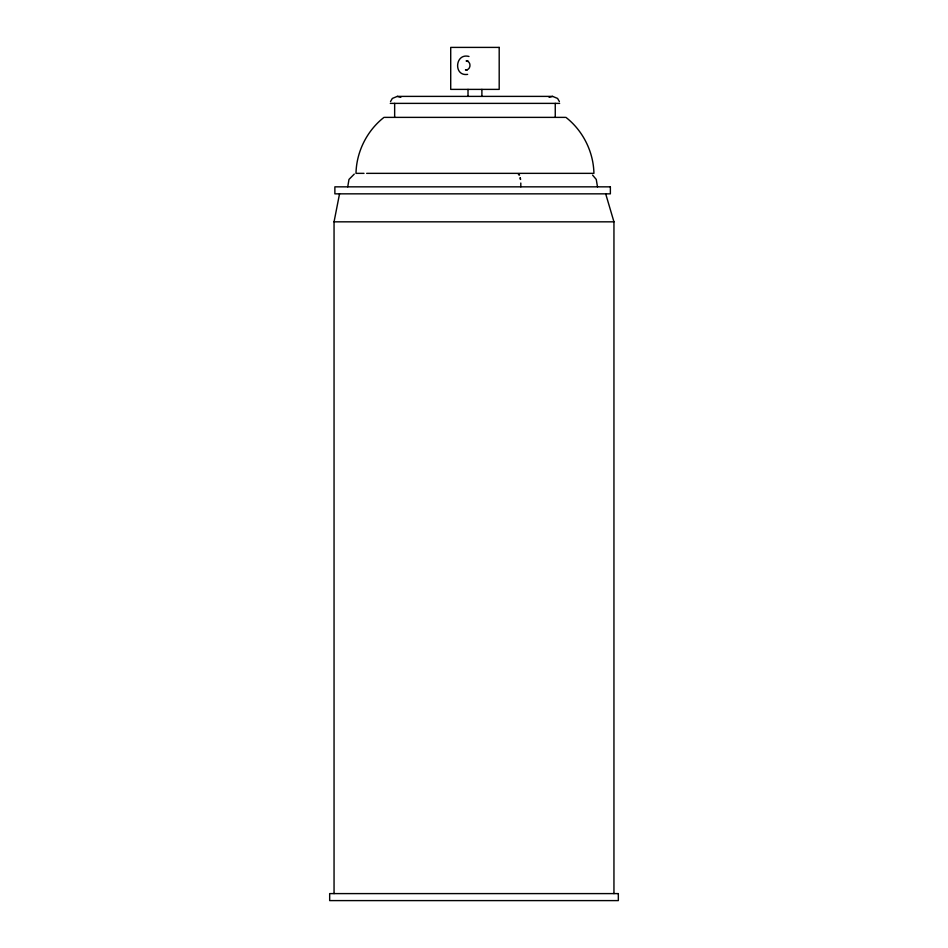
<?xml version="1.0" encoding="UTF-8"?>
<svg xmlns="http://www.w3.org/2000/svg" width="948" height="948" viewBox="0 0 948 948"><rect width="100%" height="100%" fill="white"/><g stroke="black" fill="none" stroke-linecap="round" stroke-linejoin="round"><path stroke-width="1.42" d="M347.738 186.839L348.983 179.421L354.256 174.1M520.819 186.839L520.796 183.035M334.051 893.597L334.051 221.832L339.538 193.842M390.517 101.566L392.33 98.438L397.295 96.388L552.613 96.388L557.578 98.438L559.403 101.566M383.987 117.374C366.971 130.682 356.436 151.763 355.998 173.354L364.008 173.354M549.105 97.324L552.613 96.388M468.976 56.465C454.993 52.661 453.227 76.61 467.625 74.382M468.016 60.945L466.12 60.945C471.689 61.265 471.026 70.472 465.444 69.903L467.34 69.903M390.28 103.379L559.64 103.379M384.663 117.374L565.257 117.374M366.651 173.354L593.922 173.354C593.484 151.763 582.949 130.682 565.932 117.374M518.295 174.1L519.125 174.1M518.923 175.107L519.551 175.107M334.051 221.832L613.949 221.832L613.949 893.597M397.295 96.388L400.814 97.324M592.583 175.107L596.256 179.421L597.489 186.839M605.689 193.842L613.949 221.832M555.255 103.379L555.255 117.374M481.892 89.385L481.892 96.388M468.016 89.385L468.016 96.388M394.652 103.379L394.652 117.374M499.193 47.4L450.715 47.4L450.715 89.385L499.193 89.385L499.193 47.4M520.239 177.797L520.499 179.421L520.239 177.797M610.37 186.839L334.869 186.839L334.869 193.842L610.37 193.842L610.37 186.839M618.333 893.597L329.667 893.597L329.667 900.6L618.333 900.6L618.333 893.597"/></g></svg>
